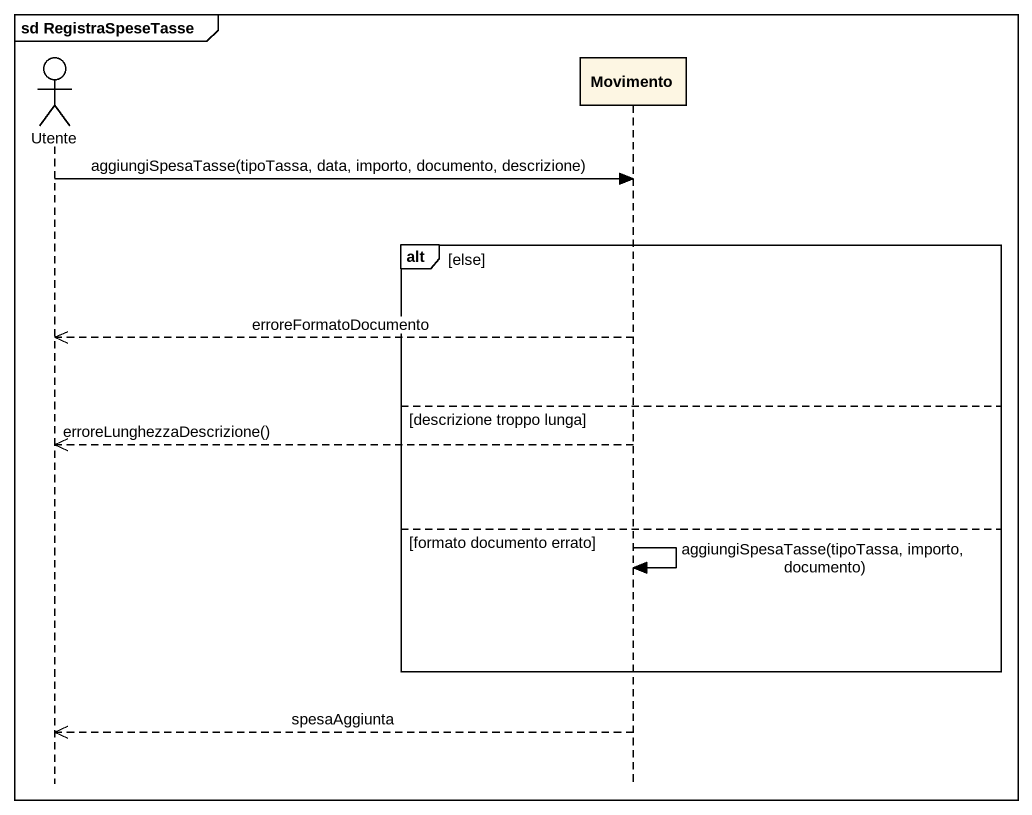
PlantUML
@startuml
mainframe sd RegistraSpeseTasse
hide footbox
actor Utente
participant Movimento

Utente -> Movimento : aggiungiSpesaTasse(tipoTassa, data, importo, documento, descrizione)
alt else
  Movimento -->> Utente : erroreFormatoDocumento
else descrizione troppo lunga
  Movimento -->> Utente : erroreLunghezzaDescrizione()
else formato documento errato
  Movimento -> Movimento : aggiungiSpesaTasse(tipoTassa, importo, documento)
end
Movimento -->> Utente : spesaAggiunta
@enduml
